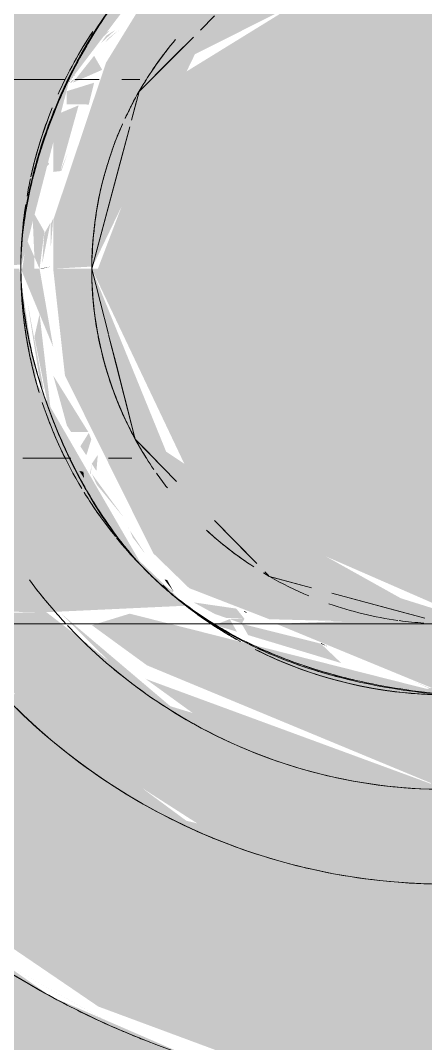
# Model space of a CAD drawing. Header units: millimetres. Extents: x 91786 to 132940, y -1987 to 10096.
# Drawn here: x 128280.89 to 128289.46, y 583.63 to 605.24 of the extents above; entities that cross this region are included whole.
import ezdxf

# ---------------------------------------------------------------- set-up
doc = ezdxf.new("R2010")
doc.units = ezdxf.units.MM
doc.layers.add('0-1', color=7, linetype='Continuous', lineweight=9)
doc.layers.add('P-SANR-FIXT', color=7, linetype='Continuous', lineweight=9)
doc.layers.add('0-2', color=7, linetype='Continuous', lineweight=9, transparency=0.7)

# ---------------------------------------------------------------- blocks, each defined once
blk = doc.blocks.new('Sanitary_Toilet-Accessories_Gessi_Wall-mounted-paper-roll-holder-65449 - Chrome-30913797-Развертка 1_66-4')
at = {"layer": '0-2'}
for points in [[(9619, 577.5), (9626.477, 578.942), (9631.754, 581.797), (9634.518, 584.09), (9636.893, 586.82), (9638.738, 589.787), (9640.112, 593.061), (9640.943, 596.48), (9641.223, 600), (9640.943, 603.52), (9640.108, 606.953), (9639.048, 609.605), (9636.979, 613.062), (9634.91, 615.518), (9631.99, 618.032), (9629.215, 619.737), (9625.138, 621.528), (9619, 622.5), (9611.523, 621.058), (9609.5, 619.801), (9609.607, 614.73), (9612.303, 616.168), (9614.963, 616.944), (9619, 617.5), (9624.524, 616.602), (9627.579, 615.238), (9630.102, 613.528), (9632.823, 610.732), (9633.656, 609.536), (9635.211, 606.593), (9636.226, 602.78), (9636.416, 598.285), (9635.834, 595.486), (9634.88, 592.647), (9632.698, 589.123), (9630.102, 586.472), (9625.697, 583.832), (9623.037, 583.056), (9618.593, 582.556), (9613.476, 583.398), (9610.624, 584.635), (9607.564, 586.775), (9605.114, 589.356), (9603.202, 592.501), (9602.832, 592.579), (9598.07, 592.5), (9598.952, 590.395), (9601.047, 586.902), (9603.09, 584.482), (9605.82, 582.107), (9608.785, 580.263), (9612.862, 578.472), (9614.441, 578.222)], [(9619, 587), (9624.5, 588.34), (9628.526, 591.307), (9631.01, 595.025), (9632, 600), (9630.657, 605.503), (9627.579, 609.602), (9623.761, 612.053), (9618.593, 612.919), (9613.5, 611.66), (9609.5, 608.732), (9609.648, 607.426), (9610.996, 607.483), (9611.853, 608.263), (9614.1, 609.687), (9619, 611), (9625, 609.192), (9626.778, 607.778), (9628.744, 604.975), (9629.625, 602.847), (9630, 600), (9629.588, 597.017), (9627.836, 593.6), (9626.778, 592.222), (9623.975, 590.333), (9618.593, 589.109), (9613, 590.808), (9611.222, 592.222), (9610.531, 592.752), (9608.545, 592.697), (9610.307, 590.474), (9614.266, 587.942), (9618.593, 587.081)], [(9619, 591.019), (9625.035, 593.777), (9626.142, 595.547), (9627.315, 599.026), (9627.067, 602.254), (9625.332, 605.849), (9624.122, 606.863), (9618.653, 608.855), (9616.055, 607.462), (9620.941, 607.244), (9623.488, 605.922), (9625.137, 604.287), (9625.661, 603.135), (9626.462, 599.852), (9625.104, 595.652), (9624, 594.464), (9621.795, 593.109), (9620.764, 592.731), (9617.475, 592.583), (9615.399, 592.5), (9618.989, 591.024)], [(9621.15, 600), (9626.481, 600.047), (9624.118, 605.122), (9621.744, 606.364), (9618.87, 607.24), (9618.104, 606.998), (9613.131, 603.937), (9611.63, 600), (9621.057, 600)], [(9611.594, 604.76), (9611.892, 605.042), (9611.7, 604.924)], [(9611.008, 603.927), (9611.222, 604.187), (9611.014, 603.937)], [(9611.053, 603.927), (9611.222, 604.102), (9611.059, 603.937)], [(9610.4, 602.01), (9610.599, 602.214), (9610.478, 602.403)], [(9610.396, 600), (9610.499, 600.785), (9610.244, 601.229), (9610.287, 600.249), (9610.381, 600.035)], [(9610.452, 600.107), (9610.628, 600.975), (9610.496, 600.743)], [(9610.685, 598.346), (9610.396, 600), (9610, 600), (9610.661, 598.404)], [(9610.444, 600), (9610.64, 600.047), (9610.396, 600)], [(9610.487, 597.438), (9610.135, 599.321), (9610.415, 597.55)], [(9610.685, 596.556), (9610.396, 599.043), (9610.287, 598.559), (9610.667, 596.645)], [(9611.43, 596.548), (9610.685, 597.746), (9610.974, 596.689), (9611.064, 596.55)], [(9611.39, 596.071), (9611.491, 596.399), (9611.437, 596.531), (9611.259, 596.25), (9611.376, 596.071)], [(9611.339, 595.577), (9611.323, 595.71), (9611.238, 595.728)], [(9613.168, 593.162), (9613.007, 593.333), (9613.013, 593.3)], [(9613.234, 593.177), (9613.094, 593.427), (9613.04, 593.433)], [(9614.731, 592.606), (9614.557, 592.821), (9613.656, 592.952), (9614.1, 592.709), (9614.346, 592.623)], [(9614.573, 592.332), (9614.419, 592.598), (9614.1, 592.475)], [(9614.675, 592.508), (9614.731, 592.606), (9614.419, 592.598)], [(9614.798, 592.721), (9614.738, 592.765), (9614.715, 592.756)], [(9616.483, 592.023), (9616.346, 592.099), (9616.346, 592.08)]]:
    blk.add_hatch(color=256, dxfattribs=at).paths.add_polyline_path(points)
h = blk.add_hatch(color=256, dxfattribs=at)
h.paths.add_polyline_path([(9619, 582.5), (9619, 587), (9613.5, 588.34), (9609.474, 591.307), (9608.295, 592.847), (9605.035, 592.708), (9603.387, 592.5), (9606.917, 587.626), (9611.639, 584.415), (9614.266, 583.442), (9618.593, 582.581)])
h.paths.add_polyline_path([(9609.5, 608.732), (9610.307, 609.526), (9614.1, 612.025), (9619, 613.199), (9619, 617.5), (9612.238, 615.873), (9609.5, 614.253), (9609.5, 608.855)])
h = blk.add_hatch(color=256, dxfattribs=at)
h.paths.add_polyline_path([(9619, 589), (9626.248, 592.222), (9628.046, 594.417), (9628.995, 596.25), (9629.597, 598.497), (9629.588, 601.538), (9628.526, 604.492), (9625.696, 608.226), (9619, 611), (9611.738, 607.764), (9611.475, 607.416), (9614.578, 607.659), (9619.482, 608.855), (9624.597, 607.048), (9625.941, 605.5), (9627.579, 602.655), (9627.844, 601.229), (9628, 599.999), (9627.111, 596.25), (9624.789, 593.109), (9623.422, 592.341), (9618.593, 591.123), (9612.304, 592.714), (9611.504, 592.469), (9612.669, 591.622), (9618.593, 589.169)])
h.paths.add_polyline_path([(9625.811, 594.723), (9626.155, 595.547), (9626.15, 595.547)])
h = blk.add_hatch(color=256, dxfattribs=at)
h.paths.add_polyline_path([(9619, 589), (9624.834, 590.808), (9625.331, 591.622), (9620.9, 589.787)])
h.paths.add_polyline_path([(9619, 589), (9612.636, 591.338), (9614.025, 590.333), (9618.593, 589.109)])
h.paths.add_polyline_path([(9627.528, 593.502), (9628.667, 595.025), (9628.349, 594.904), (9627.53, 593.505)])
h.paths.add_polyline_path([(9629.625, 598.601), (9630, 600), (9629.625, 600.312), (9629.625, 600)])
h.paths.add_polyline_path([(9628.977, 603.817), (9628.192, 605.834), (9627.315, 606.305), (9628.526, 604.492)])
h.paths.add_polyline_path([(9619, 611), (9613.166, 609.192), (9612.636, 608.364), (9618.593, 610.831)])
h.paths.add_polyline_path([(9625.873, 608.153), (9623.975, 609.667), (9619, 611), (9625.696, 608.226)])
h = blk.add_hatch(color=256, dxfattribs=at)
h.paths.add_polyline_path([(9613.5, 590.474), (9610.825, 592.739), (9612.304, 591.273), (9613, 590.808)])
h.paths.add_polyline_path([(9611.391, 607.417), (9611.853, 608.263), (9611.222, 607.418)])
h = blk.add_hatch(color=256, dxfattribs=at)
h.paths.add_polyline_path([(9616.779, 591.669), (9616.346, 592.08), (9614.67, 592.5), (9614.809, 592.261), (9616.346, 591.799)])
h.paths.add_polyline_path([(9614.702, 607.445), (9615.379, 607.5), (9616.346, 608.195), (9614.701, 607.447)])
h = blk.add_hatch(color=256, dxfattribs=at)
h.paths.add_polyline_path([(9604.722, 600), (9610.016, 600.084), (9611.014, 603.937), (9613.316, 606.97), (9613.5, 607.41), (9609.5, 607.084), (9609.22, 603.591), (9608.75, 602.499), (9607.61, 601.229), (9605.746, 600.248), (9604.621, 600)])
h.paths.add_polyline_path([(9610.685, 600), (9611.519, 600.047), (9613.682, 604.531), (9619.093, 607.245), (9620.126, 607.035), (9623.322, 605.922), (9622.74, 606.499), (9619.362, 607.403), (9614.762, 607.244), (9612.922, 606.169), (9611.804, 604.355), (9610.685, 601.026), (9610.685, 600.025)])
h.paths.add_polyline_path([(9626.5, 600), (9625.09, 604.154), (9624.794, 604.119), (9626.481, 600.047)])
h.paths.add_polyline_path([(9607.908, 601.524), (9608.325, 601.926), (9608, 601.593)])
h = blk.add_hatch(color=256, dxfattribs=at)
h.paths.add_polyline_path([(9610.835, 602.063), (9610.856, 602.066), (9610.991, 602.44)])
h.paths.add_polyline_path([(9611.609, 603.931), (9611.737, 604.193), (9611.611, 603.937)])
h.paths.add_polyline_path([(9611.774, 604.772), (9612.069, 605.042), (9611.853, 604.868)])
h.paths.add_polyline_path([(9612.636, 606.364), (9613.324, 606.66), (9612.959, 606.66), (9612.779, 606.495)])
h = blk.add_hatch(color=256, dxfattribs=at)
h.paths.add_polyline_path([(9611.437, 603.469), (9611.55, 603.93), (9610.971, 603.75), (9610.971, 603.475), (9611.418, 603.469)])
h.paths.add_polyline_path([(9611.962, 604.784), (9612.088, 605.042), (9611.97, 604.802)])
h.paths.add_polyline_path([(9612.581, 605.754), (9612.832, 606.374), (9612.601, 606.28), (9612.587, 605.901)])
h = blk.add_hatch(color=256, dxfattribs=at)
h.paths.add_polyline_path([(9610.685, 602.045), (9610.835, 602.063), (9611.222, 603.451), (9610.685, 603.229), (9610.685, 602.235)])
h.paths.add_polyline_path([(9611.097, 603.928), (9611.721, 604.202), (9611.55, 604.498), (9611.104, 603.937)])
h.paths.add_polyline_path([(9611.563, 604.758), (9611.777, 605.042), (9611.674, 604.924)])
h.paths.add_polyline_path([(9611.696, 604.766), (9611.996, 605.042), (9611.808, 604.924)])
h = blk.add_hatch(color=256, dxfattribs=at)
h.paths.add_polyline_path([(9618.904, 591.034), (9618.341, 591.273), (9618.706, 591.103)])
h.paths.add_polyline_path([(9627.315, 601.654), (9627.086, 602.254), (9627.067, 602.254)])
h = blk.add_hatch(color=256, dxfattribs=at)
h.paths.add_polyline_path([(9610.287, 600), (9610.287, 600.249), (9610.123, 600.621), (9610.031, 600)])
h.paths.add_polyline_path([(9610.635, 600.458), (9610.685, 601.059), (9610.629, 600.941)])
h = blk.add_hatch(color=256, dxfattribs=at)
h.paths.add_polyline_path([(9619, 592.5), (9619.288, 592.577), (9623.086, 593.851), (9622.979, 594.148), (9618.946, 592.755), (9618.038, 593.039), (9616.449, 593.925), (9616.18, 594.075), (9613.074, 596.136), (9611.5, 600), (9610.685, 600), (9610.933, 597.746), (9612.801, 593.989), (9613.561, 593.253), (9615.257, 592.596), (9618.953, 592.501)])
h.paths.add_polyline_path([(9597.796, 592.5), (9606.229, 592.778), (9610.622, 592.748), (9613.5, 592.882), (9612.505, 593.832), (9610.351, 597.555), (9610.168, 598.678), (9609.968, 600), (9597, 600), (9597.227, 594.606), (9597.796, 592.501)])
h.paths.add_polyline_path([(9624.59, 595.388), (9625.674, 596.771), (9626.432, 599.837), (9624.655, 595.547)])
h.paths.add_polyline_path([(9612.451, 596.457), (9612.344, 596.85), (9612.45, 596.46)])
h = blk.add_hatch(color=256, dxfattribs=at)
h.paths.add_polyline_path([(9597, 592.5), (9597.742, 592.651), (9597, 594), (9597, 592.501)])
h.paths.add_polyline_path([(9619.626, 592.758), (9624, 594.842), (9624.655, 595.547), (9626.5, 600), (9611.5, 600), (9613.636, 595.506), (9615.126, 594.663), (9616.318, 593.998), (9616.449, 593.925), (9619.047, 592.792), (9619.582, 592.758)])
h = blk.add_hatch(color=256, dxfattribs=at)
h.paths.add_polyline_path([(9613.206, 593.17), (9613.234, 593.177), (9613.007, 593.333)])
h.paths.add_polyline_path([(9611.599, 595.727), (9611.628, 596.069), (9611.5, 595.88)])
h = blk.add_hatch(color=256, dxfattribs=at)
h.paths.add_polyline_path([(9612.618, 594.002), (9612.309, 594.467), (9612.368, 594.324), (9612.605, 594.01)])
h.paths.add_polyline_path([(9611.48, 595.658), (9611.5, 595.88), (9611.467, 595.681)])
h = blk.add_hatch(color=256, dxfattribs=at)
h.paths.add_polyline_path([(9612.296, 594.463), (9612.208, 594.708), (9612.286, 594.488)])
h.paths.add_polyline_path([(9612.176, 594.748), (9611.5, 595.67), (9611.605, 595.44), (9612.024, 594.932)])
h.paths.add_polyline_path([(9611.398, 595.611), (9611.394, 595.696), (9611.323, 595.71)])
h = blk.add_hatch(color=256, dxfattribs=at)
h.paths.add_polyline_path([(9610.82, 592.746), (9610.505, 592.772), (9610.611, 592.758)])
h.paths.add_polyline_path([(9597, 594.139), (9597.296, 594.318), (9597, 594.318), (9597, 594.152)])
h = blk.add_hatch(color=256, dxfattribs=at)
h.paths.add_polyline_path([(9612.303, 583.832), (9609.13, 585.621), (9612.047, 583.974)])
h.paths.add_polyline_path([(9606.626, 587.626), (9603.685, 591.719), (9605.336, 589.088), (9606.471, 587.79)])
at = {"layer": '0-1'}
for p, q in [((9612.977, 604.221), (9613.44, 604.684)), ((9612.845, 604.089), (9612.977, 604.221)), ((9610.938, 604), (9609.607, 604)), ((9611.638, 604), (9611.141, 604)), ((9612.514, 604), (9612.133, 604)), ((9612.339, 603.135), (9612.448, 603.54)), ((9612.094, 602.219), (9612.303, 603)), ((9611.5, 600), (9612.094, 602.219)), ((9611.853, 598.619), (9611.5, 600)), ((9612.014, 597.991), (9611.857, 598.606)), ((9612.384, 596.544), (9612.014, 597.991)), ((9612.421, 596.399), (9612.405, 596.46)), ((9612.883, 595.927), (9612.573, 596.244)), ((9610.043, 596), (9611.056, 596)), ((9614.838, 593.929), (9614.1, 594.683)), ((9615.223, 593.535), (9615.159, 593.6)), ((9615.256, 593.502), (9615.223, 593.535)), ((9616.146, 593.263), (9615.257, 593.501)), ((9618.019, 592.763), (9616.581, 593.147)), ((9618.548, 592.621), (9618.046, 592.755)), ((9611.008, 592.5), (9609.9, 592.5)), ((9611.853, 592.5), (9611.484, 592.5)), ((9614.033, 592.5), (9613.445, 592.5)), ((9614.462, 592.5), (9614.1, 592.5)), ((9615.223, 592.5), (9614.699, 592.5)), ((9615.386, 592.5), (9615.223, 592.5)), ((9616.086, 592.5), (9615.399, 592.5)), ((9616.736, 592.5), (9616.214, 592.5)), ((9618.593, 592.5), (9618.477, 592.5))]:
    blk.add_line(p, q, dxfattribs=at)
at = {"layer": '0-1', "flags": 128}
for points in [[(9613.445, 592.5), (9612.342, 592.5), (9612.033, 592.5)], [(9618.075, 592.5), (9617.562, 592.5), (9616.94, 592.5)]]:
    blk.add_lwpolyline(points, dxfattribs=at)
at = {"layer": 'P-SANR-FIXT'}
for radius, start, end in [(9, 146.164, 148.3625), (9, 146.164, 148.3625), (7.5, 139.7676, 144.8448), (7.5, 139.7676, 144.8448), (7.5, 139.7676, 144.8448), (7.5, 144.8448, 146.2939), (7.5, 144.8448, 146.2939), (7.5, 144.8448, 146.2939), (9, 152.326, 155.4711), (9, 152.326, 155.4711), (7.5, 151.6735, 154.9179), (7.5, 151.6735, 154.9179), (7.5, 151.6735, 154.9179), (9, 159.2098, 161.451), (9, 159.2098, 161.451), (7.5, 155.9984, 180), (7.5, 155.9984, 180), (7.5, 155.9984, 180), (9, 162.3088, 167.5378), (9, 162.3088, 165.3916), (9, 165.3916, 167.5378), (9, 171.312, 179.6693), (9, 171.312, 179.6693), (9, 180, 184.8016), (9, 180, 184.8016), (7.5, 180, 190.5477), (7.5, 180, 190.5477), (7.5, 180, 190.5477), (9, 187.3995, 189.4681), (9, 187.3995, 189.4681), (7.5, 191.0349, 208.3161), (7.5, 191.0349, 208.3161), (7.5, 191.0349, 208.3161), (9, 193.5525, 196.8828), (9, 193.5525, 196.8828), (9, 200.1114, 204.4068), (9, 200.1114, 204.4068), (9, 204.529, 206.6032), (9, 204.529, 206.6032), (7.5, 208.3161, 210), (7.5, 208.3161, 210), (7.5, 208.3161, 210), (7.5, 215.1552, 218.1113), (7.5, 215.1552, 218.1113), (7.5, 215.1552, 218.1113), (9, 211.6375, 211.7649), (9, 211.6375, 211.7649), (9, 211.7649, 215.3302), (9, 211.7649, 215.3302), (7.5, 227.4305, 235.4092), (7.5, 227.4305, 235.4092), (7.5, 227.4305, 235.4092), (9, 221.6432, 223.8625), (9, 221.6432, 223.8625), (9, 225, 225.6146), (9, 225, 225.6146), (7.5, 238.9594, 239.7057), (7.5, 238.9594, 239.7057), (7.5, 238.9594, 239.7057), (7.5, 239.7057, 240), (7.5, 239.7057, 240), (7.5, 239.7057, 240), (7.5, 240.0593, 247.1787), (7.5, 240.0593, 247.1787), (7.5, 240.0593, 247.1787), (11, 217.63, 220.6901), (11, 217.63, 220.6901), (11, 220.6901, 222.9473), (11, 220.6901, 222.9473), (9, 231.5391, 240.3487), (9, 231.5391, 237.8846), (7.5, 250.6612, 262.1625), (7.5, 250.6612, 262.1625), (7.5, 250.6612, 262.1625), (9, 237.8846, 240.3487), (7.5, 262.3813, 266.3832), (7.5, 262.3813, 266.3832), (7.5, 262.3813, 266.3832), (9, 243.2931, 251.2358), (9, 243.2931, 251.2358), (11, 229.7676, 240), (11, 229.7676, 240), (9, 252.0319, 269.6693), (9, 252.0319, 269.6693), (13, 225, 247.5), (11, 240, 270), (11, 240, 270), (13, 247.5, 247.8378), (13, 247.8378, 270), (17.5, 236.8144, 241.9231), (17.5, 236.8144, 241.9231), (17.5, 241.9231, 246.1956), (17.5, 241.9231, 246.1956), (17.5, 246.1956, 247.5), (17.5, 246.1956, 248.6238), (17.5, 247.5, 248.6238)]:
    blk.add_arc((9619, 600), radius, start, end, dxfattribs=at)
for points, knots in [([(9612.669, 593.603), (9612.294, 593.983), (9611.591, 594.885), (9610.73, 596.548), (9610.247, 598.027), (9610.038, 599.185), (9609.982, 600), (9610.034, 600.814), (9610.234, 601.967), (9610.706, 603.436), (9611.557, 605.087), (9612.347, 606.097), (9612.922, 606.64), (9613.326, 606.987), (9614.084, 607.54), (9615.313, 608.187), (9617.021, 608.729), (9618.314, 608.936), (9619, 609)], [0.25, 0.25, 0.25, 0.25, 0.3125, 0.375, 0.4375, 0.46875, 0.5, 0.53125, 0.5625, 0.625, 0.6875, 0.75, 0.765625, 0.78125, 0.8125, 0.875, 0.9375, 1, 1, 1, 1]), ([(9611.444, 595.23), (9611.196, 595.652), (9610.693, 596.661), (9610.247, 598.027), (9610.038, 599.185), (9609.982, 600), (9610.034, 600.814), (9610.234, 601.967), (9610.706, 603.436), (9611.557, 605.087), (9612.347, 606.097), (9612.922, 606.64), (9613.326, 606.987), (9614.084, 607.54), (9615.313, 608.187), (9617.021, 608.729), (9618.314, 608.936), (9619, 609)], [0.3244382, 0.3244382, 0.3244382, 0.3244382, 0.375, 0.4375, 0.46875, 0.5, 0.53125, 0.5625, 0.625, 0.6875, 0.75, 0.765625, 0.78125, 0.8125, 0.875, 0.9375, 1, 1, 1, 1]), ([(9613.847, 607.337), (9613.62, 607.188), (9613.294, 606.951), (9612.889, 606.605), (9612.314, 606.065), (9611.528, 605.066), (9610.69, 603.441), (9610.228, 601.995), (9610.033, 600.855), (9609.983, 600.048), (9610.037, 599.235), (9610.238, 598.078), (9610.708, 596.595), (9611.412, 595.205), (9612.083, 594.241), (9612.538, 593.723), (9612.924, 593.359), (9613.33, 593.011), (9614.093, 592.455), (9615.33, 591.807), (9617.051, 591.266), (9618.355, 591.062), (9619.047, 591)], [0.1875, 0.1875, 0.1875, 0.1875, 0.21875, 0.234375, 0.25, 0.3125, 0.375, 0.4375, 0.46875, 0.5, 0.53125, 0.5625, 0.625, 0.6875, 0.71875, 0.75, 0.765625, 0.78125, 0.8125, 0.875, 0.9375, 1, 1, 1, 1]), ([(9612.208, 603.177), (9612.224, 603.209), (9612.256, 603.274), (9612.302, 603.368), (9612.33, 603.428), (9612.344, 603.457)], [0.29259373, 0.29259373, 0.29259373, 0.29259373, 0.30555556, 0.31944444, 0.33333333, 0.33333333, 0.33333333, 0.33333333]), ([(9612.344, 603.456), (9612.33, 603.427), (9612.301, 603.367), (9612.255, 603.274), (9612.224, 603.209), (9612.208, 603.177)], [0.66666667, 0.66666667, 0.66666667, 0.66666667, 0.68055556, 0.69444444, 0.70732231, 0.70732231, 0.70732231, 0.70732231]), ([(9612.154, 603.062), (9612.12, 602.989), (9612.069, 602.873), (9612.003, 602.709), (9611.972, 602.622), (9611.957, 602.579)], [0.72222222, 0.72222222, 0.72222222, 0.72222222, 0.75, 0.76388889, 0.77777778, 0.77777778, 0.77777778, 0.77777778]), ([(9611.958, 602.58), (9611.973, 602.624), (9612.003, 602.71), (9612.069, 602.874), (9612.12, 602.99), (9612.154, 603.063)], [0.22222222, 0.22222222, 0.22222222, 0.22222222, 0.23611111, 0.25, 0.27777778, 0.27777778, 0.27777778, 0.27777778]), ([(9610.11, 601.288), (9610.086, 601.145), (9610.025, 600.722), (9609.999, 600.317), (9610, 600.047)], [0.45297986, 0.45297986, 0.45297986, 0.45297986, 0.46875, 0.5, 0.5, 0.5, 0.5]), ([(9610, 600), (9609.999, 600.272), (9610.026, 600.691), (9610.092, 601.13), (9610.119, 601.286)], [0.5, 0.5, 0.5, 0.5, 0.53125, 0.54826686, 0.54826686, 0.54826686, 0.54826686]), ([(9611.63, 601.388), (9611.61, 601.278), (9611.577, 601.055), (9611.525, 600.595), (9611.505, 600.239), (9611.5, 600)], [0.8888889, 0.8888889, 0.8888889, 0.8888889, 0.9166667, 0.9444444, 1, 1, 1, 1]), ([(9611.5, 600), (9611.505, 600.239), (9611.525, 600.595), (9611.577, 601.055), (9611.61, 601.279), (9611.63, 601.388)], [0, 0, 0, 0, 0.0555556, 0.0833333, 0.1111111, 0.1111111, 0.1111111, 0.1111111]), ([(9611.957, 597.421), (9612.021, 597.246), (9612.155, 596.923), (9612.317, 596.591), (9612.43, 596.382), (9612.534, 596.198), (9612.616, 596.064), (9612.652, 596.005), (9612.655, 596), (9612.63, 596.041), (9612.575, 596.131), (9612.49, 596.274), (9612.389, 596.457), (9612.278, 596.67), (9612.031, 597.191), (9611.65, 598.237), (9611.5, 599.385), (9611.5, 600)], [0.2222222, 0.2222222, 0.2222222, 0.2222222, 0.2777778, 0.3333333, 0.3611111, 0.3888889, 0.4444444, 0.4791667, 0.5138889, 0.5486111, 0.5833333, 0.6180556, 0.6527778, 0.6875, 0.7222222, 0.8611111, 1, 1, 1, 1]), ([(9611.959, 597.417), (9611.862, 597.683), (9611.62, 598.464), (9611.5, 599.385), (9611.5, 600)], [0.7770502, 0.7770502, 0.7770502, 0.7770502, 0.8611111, 1, 1, 1, 1]), ([(9612.344, 596.544), (9612.322, 596.586), (9612.262, 596.705), (9612.131, 596.981), (9612.023, 597.244), (9611.959, 597.417)], [0.6666948, 0.6666948, 0.6666948, 0.6666948, 0.6875, 0.7222222, 0.7770502, 0.7770502, 0.7770502, 0.7770502]), ([(9610.619, 596.962), (9610.662, 596.845), (9610.749, 596.623), (9610.842, 596.404), (9610.888, 596.3)], [0.61244312, 0.61244312, 0.61244312, 0.61244312, 0.625, 0.63643006, 0.63643006, 0.63643006, 0.63643006]), ([(9610.895, 596.296), (9610.854, 596.385), (9610.759, 596.604), (9610.671, 596.826), (9610.622, 596.956)], [0.36510338, 0.36510338, 0.36510338, 0.36510338, 0.375, 0.38908495, 0.38908495, 0.38908495, 0.38908495]), ([(9612.616, 596.063), (9612.632, 596.038), (9612.648, 596.012), (9612.653, 596.005), (9612.653, 596.005)], [0.44444444, 0.44444444, 0.44444444, 0.44444444, 0.47916667, 0.50005163, 0.50005163, 0.50005163, 0.50005163]), ([(9612.653, 596.005), (9612.653, 596.005), (9612.65, 596.009), (9612.638, 596.027), (9612.625, 596.049)], [0.50005163, 0.50005163, 0.50005163, 0.50005163, 0.51388889, 0.54861111, 0.54861111, 0.54861111, 0.54861111]), ([(9611.414, 595.267), (9611.471, 595.168), (9611.578, 594.99), (9611.69, 594.818), (9611.742, 594.74)], [0.67576049, 0.67576049, 0.67576049, 0.67576049, 0.6875, 0.69734955, 0.69734955, 0.69734955, 0.69734955]), ([(9611.757, 594.732), (9611.712, 594.799), (9611.605, 594.962), (9611.503, 595.13), (9611.444, 595.23)], [0.30390167, 0.30390167, 0.30390167, 0.30390167, 0.3125, 0.32443817, 0.32443817, 0.32443817, 0.32443817]), ([(9612.636, 593.636), (9612.731, 593.541), (9612.924, 593.359), (9613.33, 593.011), (9614.093, 592.455), (9615.33, 591.807), (9617.051, 591.266), (9618.355, 591.062), (9619.047, 591)], [0.75, 0.75, 0.75, 0.75, 0.765625, 0.78125, 0.8125, 0.875, 0.9375, 1, 1, 1, 1]), ([(9613.231, 593.1), (9613.439, 592.931), (9613.812, 592.659), (9614.214, 592.416), (9614.387, 592.319)], [0.78125, 0.78125, 0.78125, 0.78125, 0.8125, 0.83476836, 0.83476836, 0.83476836, 0.83476836]), ([(9614.177, 592.422), (9614.084, 592.479), (9613.764, 592.681), (9613.462, 592.902), (9613.257, 593.07)], [0.17489621, 0.17489621, 0.17489621, 0.17489621, 0.1875, 0.21875, 0.21875, 0.21875, 0.21875]), ([(9614.769, 592.118), (9614.963, 592.022), (9615.327, 591.857), (9615.71, 591.712), (9615.886, 591.65)], [0.85088683, 0.85088683, 0.85088683, 0.85088683, 0.875, 0.89469086, 0.89469086, 0.89469086, 0.89469086]), ([(9615.908, 591.619), (9615.72, 591.684), (9615.337, 591.83), (9614.973, 591.995), (9614.787, 592.088)], [0.10371107, 0.10371107, 0.10371107, 0.10371107, 0.125, 0.14839824, 0.14839824, 0.14839824, 0.14839824]), ([(9615.989, 591.615), (9616.341, 591.496), (9617.296, 591.228), (9618.355, 591.062), (9619.047, 591)], [0.8985079, 0.8985079, 0.8985079, 0.8985079, 0.9375, 1, 1, 1, 1]), ([(9618.953, 591), (9618.279, 591.059), (9617.278, 591.214), (9616.37, 591.466), (9616.052, 591.571)], [0, 0, 0, 0, 0.0625, 0.09825874, 0.09825874, 0.09825874, 0.09825874])]:
    blk.add_open_spline(points, degree=3, knots=knots, dxfattribs=at)
for points in [[(9611.415, 604.749), (9611.473, 604.846), (9611.531, 604.942), (9611.591, 605.036)], [(9611.422, 604.789), (9611.36, 604.686), (9611.3, 604.581), (9611.242, 604.475)], [(9611.087, 604.183), (9611.01, 604.031), (9610.936, 603.877), (9610.866, 603.721)], [(9610.886, 603.723), (9610.956, 603.88), (9611.031, 604.035), (9611.108, 604.187)], [(9612.65, 604), (9612.65, 604), (9612.644, 603.989), (9612.628, 603.958), (9612.616, 603.937)], [(9612.616, 603.937), (9612.628, 603.958), (9612.645, 603.989), (9612.65, 604), (9612.65, 604)], [(9610.622, 603.134), (9610.582, 603.027), (9610.543, 602.92), (9610.506, 602.813)], [(9610.523, 602.812), (9610.563, 602.927), (9610.605, 603.042), (9610.649, 603.156)], [(9610.46, 602.678), (9610.408, 602.519), (9610.359, 602.359), (9610.315, 602.2)], [(9610.33, 602.202), (9610.375, 602.361), (9610.424, 602.521), (9610.477, 602.679)], [(9611.867, 602.307), (9611.882, 602.354), (9611.913, 602.447), (9611.943, 602.536), (9611.958, 602.58)], [(9611.957, 602.579), (9611.942, 602.535), (9611.912, 602.445), (9611.882, 602.353), (9611.867, 602.306)], [(9611.63, 601.388), (9611.649, 601.498), (9611.694, 601.712), (9611.776, 602.02), (9611.837, 602.213), (9611.867, 602.307)], [(9611.867, 602.306), (9611.836, 602.212), (9611.776, 602.018), (9611.693, 601.712), (9611.649, 601.497), (9611.63, 601.388)], [(9610.243, 601.868), (9610.27, 601.979), (9610.299, 602.09), (9610.33, 602.202)], [(9610, 600.047), (9610.001, 599.777), (9610.019, 599.506), (9610.053, 599.226)], [(9610.055, 599.176), (9610.02, 599.457), (9610.001, 599.728), (9610, 600)], [(9611.63, 598.61), (9611.548, 599.043), (9611.5, 599.508), (9611.5, 600)], [(9611.5, 600), (9611.5, 599.508), (9611.547, 599.046), (9611.63, 598.612)], [(9610.09, 598.962), (9610.108, 598.843), (9610.129, 598.722), (9610.153, 598.6)], [(9610.149, 598.598), (9610.128, 598.707), (9610.108, 598.815), (9610.091, 598.923)], [(9611.674, 598.393), (9611.72, 598.185), (9611.774, 597.985), (9611.832, 597.795)], [(9611.831, 597.799), (9611.782, 597.956), (9611.737, 598.121), (9611.697, 598.292)], [(9610.293, 597.988), (9610.34, 597.813), (9610.391, 597.638), (9610.446, 597.463)], [(9610.447, 597.455), (9610.392, 597.628), (9610.34, 597.801), (9610.294, 597.974)], [(9611.956, 597.425), (9611.916, 597.537), (9611.876, 597.654), (9611.838, 597.775)], [(9611.839, 597.771), (9611.877, 597.649), (9611.917, 597.533), (9611.957, 597.421)], [(9611.957, 597.421), (9612.021, 597.246), (9612.155, 596.923), (9612.285, 596.657), (9612.344, 596.544)], [(9612.344, 596.544), (9612.374, 596.487), (9612.402, 596.434), (9612.429, 596.385)], [(9612.387, 596.462), (9612.373, 596.488), (9612.359, 596.515), (9612.344, 596.543)], [(9612.308, 593.991), (9612.379, 593.909), (9612.45, 593.83), (9612.523, 593.753)], [(9612.956, 593.329), (9612.858, 593.418), (9612.763, 593.508), (9612.669, 593.603)]]:
    blk.add_open_spline(points, degree=3, dxfattribs=at)
blk = doc.blocks.new('Sanitary_Toilet-Accessories_Gessi_Wall-mounted-paper-roll-holder-65449 - Chrome-V72-Развертка 1_66-4')
at = {"layer": '0-1'}
for p, q in [((9612.977, 604.221), (9613.44, 604.684)), ((9612.845, 604.089), (9612.977, 604.221)), ((9610.938, 604), (9609.607, 604)), ((9611.638, 604), (9611.141, 604)), ((9612.514, 604), (9612.133, 604)), ((9612.339, 603.135), (9612.448, 603.54)), ((9612.094, 602.219), (9612.303, 603)), ((9611.5, 600), (9612.094, 602.219)), ((9611.853, 598.619), (9611.5, 600)), ((9612.014, 597.991), (9611.857, 598.606)), ((9612.384, 596.544), (9612.014, 597.991)), ((9612.421, 596.399), (9612.405, 596.46)), ((9612.883, 595.927), (9612.573, 596.244)), ((9610.043, 596), (9611.056, 596)), ((9614.838, 593.929), (9614.1, 594.683)), ((9615.223, 593.535), (9615.159, 593.6)), ((9615.256, 593.502), (9615.223, 593.535)), ((9616.146, 593.263), (9615.257, 593.501)), ((9618.019, 592.763), (9616.581, 593.147)), ((9618.548, 592.621), (9618.046, 592.755)), ((9611.008, 592.5), (9609.9, 592.5)), ((9611.853, 592.5), (9611.484, 592.5)), ((9612.342, 592.5), (9612.033, 592.5)), ((9614.462, 592.5), (9614.1, 592.5)), ((9615.223, 592.5), (9614.699, 592.5)), ((9615.386, 592.5), (9615.223, 592.5)), ((9616.086, 592.5), (9615.399, 592.5)), ((9616.736, 592.5), (9616.214, 592.5)), ((9618.593, 592.5), (9618.477, 592.5))]:
    blk.add_line(p, q, dxfattribs=at)
at = {"layer": '0-1', "flags": 128}
for points in [[(9614.033, 592.5), (9613.445, 592.5), (9612.342, 592.5)], [(9618.075, 592.5), (9617.562, 592.5), (9616.94, 592.5)]]:
    blk.add_lwpolyline(points, dxfattribs=at)
at = {"layer": 'P-SANR-FIXT'}
for radius, start, end in [(9, 146.164, 148.3625), (9, 146.164, 148.3625), (7.5, 139.7676, 144.8448), (7.5, 139.7676, 144.8448), (7.5, 139.7676, 144.8448), (7.5, 144.8448, 146.2939), (7.5, 144.8448, 146.2939), (7.5, 144.8448, 146.2939), (9, 152.326, 155.4711), (9, 152.326, 155.4711), (7.5, 151.6735, 154.9179), (7.5, 151.6735, 154.9179), (7.5, 151.6735, 154.9179), (9, 159.2098, 161.451), (9, 159.2098, 161.451), (7.5, 155.9984, 180), (7.5, 155.9984, 180), (7.5, 155.9984, 180), (9, 162.3088, 167.5378), (9, 162.3088, 167.5378), (9, 171.312, 179.6693), (9, 171.312, 179.6693), (9, 180, 184.8016), (9, 180, 184.8016), (7.5, 180, 190.5477), (7.5, 180, 190.5477), (7.5, 180, 190.5477), (9, 187.3995, 189.4681), (9, 187.3995, 189.4681), (7.5, 191.0349, 208.3161), (7.5, 191.0349, 208.3161), (7.5, 191.0349, 208.3161), (9, 193.5525, 196.8828), (9, 193.5525, 196.8828), (9, 200.1114, 204.4068), (9, 200.1114, 204.4068), (9, 204.529, 206.6032), (9, 204.529, 206.6032), (7.5, 208.3161, 210), (7.5, 208.3161, 210), (7.5, 208.3161, 210), (7.5, 215.1552, 218.1113), (7.5, 215.1552, 218.1113), (7.5, 215.1552, 218.1113), (9, 211.6375, 211.7649), (9, 211.6375, 211.7649), (9, 211.7649, 215.3302), (9, 211.7649, 215.3302), (7.5, 227.4305, 235.4092), (7.5, 227.4305, 235.4092), (7.5, 227.4305, 235.4092), (9, 221.6432, 223.8625), (9, 221.6432, 223.8625), (9, 225, 225.6146), (9, 225, 225.6146), (7.5, 238.9594, 239.7057), (7.5, 238.9594, 239.7057), (7.5, 238.9594, 239.7057), (7.5, 239.7057, 240), (7.5, 239.7057, 240), (7.5, 239.7057, 240), (7.5, 240.0593, 247.1787), (7.5, 240.0593, 247.1787), (7.5, 240.0593, 247.1787), (11, 217.63, 220.6901), (11, 217.63, 220.6901), (11, 220.6901, 222.9473), (11, 220.6901, 222.9473), (9, 231.5391, 240.3487), (9, 231.5391, 240.3487), (7.5, 250.6612, 262.1625), (7.5, 250.6612, 262.1625), (7.5, 250.6612, 262.1625), (7.5, 262.3813, 266.3832), (7.5, 262.3813, 266.3832), (7.5, 262.3813, 266.3832), (9, 243.2931, 251.2358), (9, 243.2931, 251.2358), (11, 229.7676, 240), (11, 229.7676, 240), (9, 252.0319, 269.6693), (9, 252.0319, 269.6693), (13, 223.3963, 247.5), (11, 240, 270), (11, 240, 270), (13, 247.5, 247.8378), (13, 247.8378, 270), (17.5, 236.8144, 241.9231), (17.5, 236.8144, 241.9231), (17.5, 241.9231, 246.1956), (17.5, 241.9231, 246.1956), (17.5, 246.1956, 248.6238), (17.5, 246.1956, 248.6238)]:
    blk.add_arc((9619, 600), radius, start, end, dxfattribs=at)
for points, knots in [([(9612.669, 593.603), (9612.294, 593.983), (9611.591, 594.885), (9610.73, 596.548), (9610.247, 598.027), (9610.038, 599.185), (9609.982, 600), (9610.034, 600.814), (9610.234, 601.967), (9610.706, 603.436), (9611.557, 605.087), (9612.347, 606.097), (9612.922, 606.64), (9613.326, 606.987), (9614.084, 607.54), (9615.313, 608.187), (9617.021, 608.729), (9618.314, 608.936), (9619, 609)], [0.25, 0.25, 0.25, 0.25, 0.3125, 0.375, 0.4375, 0.46875, 0.5, 0.53125, 0.5625, 0.625, 0.6875, 0.75, 0.765625, 0.78125, 0.8125, 0.875, 0.9375, 1, 1, 1, 1]), ([(9611.444, 595.23), (9611.196, 595.652), (9610.693, 596.661), (9610.247, 598.027), (9610.038, 599.185), (9609.982, 600), (9610.034, 600.814), (9610.234, 601.967), (9610.706, 603.436), (9611.557, 605.087), (9612.347, 606.097), (9612.922, 606.64), (9613.326, 606.987), (9614.084, 607.54), (9615.313, 608.187), (9617.021, 608.729), (9618.314, 608.936), (9619, 609)], [0.3244382, 0.3244382, 0.3244382, 0.3244382, 0.375, 0.4375, 0.46875, 0.5, 0.53125, 0.5625, 0.625, 0.6875, 0.75, 0.765625, 0.78125, 0.8125, 0.875, 0.9375, 1, 1, 1, 1]), ([(9613.847, 607.337), (9613.62, 607.188), (9613.294, 606.951), (9612.889, 606.605), (9612.314, 606.065), (9611.528, 605.066), (9610.69, 603.441), (9610.228, 601.995), (9610.033, 600.855), (9609.983, 600.048), (9610.037, 599.235), (9610.238, 598.078), (9610.708, 596.595), (9611.412, 595.205), (9612.083, 594.241), (9612.538, 593.723), (9612.924, 593.359), (9613.33, 593.011), (9614.093, 592.455), (9615.33, 591.807), (9617.051, 591.266), (9618.355, 591.062), (9619.047, 591)], [0.1875, 0.1875, 0.1875, 0.1875, 0.21875, 0.234375, 0.25, 0.3125, 0.375, 0.4375, 0.46875, 0.5, 0.53125, 0.5625, 0.625, 0.6875, 0.71875, 0.75, 0.765625, 0.78125, 0.8125, 0.875, 0.9375, 1, 1, 1, 1]), ([(9612.208, 603.177), (9612.224, 603.209), (9612.256, 603.274), (9612.302, 603.368), (9612.33, 603.428), (9612.344, 603.457)], [0.29259373, 0.29259373, 0.29259373, 0.29259373, 0.30555556, 0.31944444, 0.33333333, 0.33333333, 0.33333333, 0.33333333]), ([(9612.344, 603.456), (9612.33, 603.427), (9612.301, 603.367), (9612.255, 603.274), (9612.224, 603.209), (9612.208, 603.177)], [0.66666667, 0.66666667, 0.66666667, 0.66666667, 0.68055556, 0.69444444, 0.70732231, 0.70732231, 0.70732231, 0.70732231]), ([(9612.154, 603.062), (9612.12, 602.989), (9612.069, 602.873), (9612.003, 602.709), (9611.972, 602.622), (9611.957, 602.579)], [0.72222222, 0.72222222, 0.72222222, 0.72222222, 0.75, 0.76388889, 0.77777778, 0.77777778, 0.77777778, 0.77777778]), ([(9611.958, 602.58), (9611.973, 602.624), (9612.003, 602.71), (9612.069, 602.874), (9612.12, 602.99), (9612.154, 603.063)], [0.22222222, 0.22222222, 0.22222222, 0.22222222, 0.23611111, 0.25, 0.27777778, 0.27777778, 0.27777778, 0.27777778]), ([(9610.11, 601.288), (9610.086, 601.145), (9610.025, 600.722), (9609.999, 600.317), (9610, 600.047)], [0.45297986, 0.45297986, 0.45297986, 0.45297986, 0.46875, 0.5, 0.5, 0.5, 0.5]), ([(9610, 600), (9609.999, 600.272), (9610.026, 600.691), (9610.092, 601.13), (9610.119, 601.286)], [0.5, 0.5, 0.5, 0.5, 0.53125, 0.54826686, 0.54826686, 0.54826686, 0.54826686]), ([(9611.63, 601.388), (9611.61, 601.278), (9611.577, 601.055), (9611.525, 600.595), (9611.505, 600.239), (9611.5, 600)], [0.8888889, 0.8888889, 0.8888889, 0.8888889, 0.9166667, 0.9444444, 1, 1, 1, 1]), ([(9611.5, 600), (9611.505, 600.239), (9611.525, 600.595), (9611.577, 601.055), (9611.61, 601.279), (9611.63, 601.388)], [0, 0, 0, 0, 0.0555556, 0.0833333, 0.1111111, 0.1111111, 0.1111111, 0.1111111]), ([(9611.959, 597.417), (9611.862, 597.683), (9611.62, 598.464), (9611.5, 599.385), (9611.5, 600)], [0.7770502, 0.7770502, 0.7770502, 0.7770502, 0.8611111, 1, 1, 1, 1]), ([(9611.957, 597.421), (9612.021, 597.246), (9612.155, 596.923), (9612.317, 596.591), (9612.43, 596.382), (9612.534, 596.198), (9612.616, 596.064), (9612.652, 596.005), (9612.655, 596), (9612.63, 596.041), (9612.575, 596.131), (9612.49, 596.274), (9612.389, 596.457), (9612.278, 596.67), (9612.031, 597.191), (9611.65, 598.237), (9611.5, 599.385), (9611.5, 600)], [0.2222222, 0.2222222, 0.2222222, 0.2222222, 0.2777778, 0.3333333, 0.3611111, 0.3888889, 0.4444444, 0.4791667, 0.5138889, 0.5486111, 0.5833333, 0.6180556, 0.6527778, 0.6875, 0.7222222, 0.8611111, 1, 1, 1, 1]), ([(9612.344, 596.544), (9612.322, 596.586), (9612.262, 596.705), (9612.131, 596.981), (9612.023, 597.244), (9611.959, 597.417)], [0.6666948, 0.6666948, 0.6666948, 0.6666948, 0.6875, 0.7222222, 0.7770502, 0.7770502, 0.7770502, 0.7770502]), ([(9610.619, 596.962), (9610.662, 596.845), (9610.749, 596.623), (9610.842, 596.404), (9610.888, 596.3)], [0.61244312, 0.61244312, 0.61244312, 0.61244312, 0.625, 0.63643006, 0.63643006, 0.63643006, 0.63643006]), ([(9610.895, 596.296), (9610.854, 596.385), (9610.759, 596.604), (9610.671, 596.826), (9610.622, 596.956)], [0.36510338, 0.36510338, 0.36510338, 0.36510338, 0.375, 0.38908495, 0.38908495, 0.38908495, 0.38908495]), ([(9611.414, 595.267), (9611.471, 595.168), (9611.578, 594.99), (9611.69, 594.818), (9611.742, 594.74)], [0.67576049, 0.67576049, 0.67576049, 0.67576049, 0.6875, 0.69734955, 0.69734955, 0.69734955, 0.69734955]), ([(9611.757, 594.732), (9611.712, 594.799), (9611.605, 594.962), (9611.503, 595.13), (9611.444, 595.23)], [0.30390167, 0.30390167, 0.30390167, 0.30390167, 0.3125, 0.32443817, 0.32443817, 0.32443817, 0.32443817]), ([(9612.636, 593.636), (9612.731, 593.541), (9612.924, 593.359), (9613.33, 593.011), (9614.093, 592.455), (9615.33, 591.807), (9617.051, 591.266), (9618.355, 591.062), (9619.047, 591)], [0.75, 0.75, 0.75, 0.75, 0.765625, 0.78125, 0.8125, 0.875, 0.9375, 1, 1, 1, 1]), ([(9613.231, 593.1), (9613.439, 592.931), (9613.812, 592.659), (9614.214, 592.416), (9614.387, 592.319)], [0.78125, 0.78125, 0.78125, 0.78125, 0.8125, 0.83476836, 0.83476836, 0.83476836, 0.83476836]), ([(9614.177, 592.422), (9614.084, 592.479), (9613.764, 592.681), (9613.462, 592.902), (9613.257, 593.07)], [0.17489621, 0.17489621, 0.17489621, 0.17489621, 0.1875, 0.21875, 0.21875, 0.21875, 0.21875]), ([(9614.769, 592.118), (9614.963, 592.022), (9615.327, 591.857), (9615.71, 591.712), (9615.886, 591.65)], [0.85088683, 0.85088683, 0.85088683, 0.85088683, 0.875, 0.89469086, 0.89469086, 0.89469086, 0.89469086]), ([(9615.908, 591.619), (9615.72, 591.684), (9615.337, 591.83), (9614.973, 591.995), (9614.787, 592.088)], [0.10371107, 0.10371107, 0.10371107, 0.10371107, 0.125, 0.14839824, 0.14839824, 0.14839824, 0.14839824]), ([(9615.989, 591.615), (9616.341, 591.496), (9617.296, 591.228), (9618.355, 591.062), (9619.047, 591)], [0.8985079, 0.8985079, 0.8985079, 0.8985079, 0.9375, 1, 1, 1, 1]), ([(9618.953, 591), (9618.279, 591.059), (9617.278, 591.214), (9616.37, 591.466), (9616.052, 591.571)], [0, 0, 0, 0, 0.0625, 0.09825874, 0.09825874, 0.09825874, 0.09825874])]:
    blk.add_open_spline(points, degree=3, knots=knots, dxfattribs=at)
for points in [[(9611.415, 604.749), (9611.473, 604.846), (9611.531, 604.942), (9611.591, 605.036)], [(9611.422, 604.789), (9611.36, 604.686), (9611.3, 604.581), (9611.242, 604.475)], [(9611.087, 604.183), (9611.01, 604.031), (9610.936, 603.877), (9610.866, 603.721)], [(9610.886, 603.723), (9610.956, 603.88), (9611.031, 604.035), (9611.108, 604.187)], [(9612.616, 603.937), (9612.628, 603.958), (9612.645, 603.989), (9612.653, 604.005), (9612.644, 603.989), (9612.628, 603.958), (9612.616, 603.937)], [(9610.622, 603.134), (9610.582, 603.027), (9610.543, 602.92), (9610.506, 602.813)], [(9610.523, 602.812), (9610.563, 602.927), (9610.605, 603.042), (9610.649, 603.156)], [(9610.243, 601.868), (9610.309, 602.139), (9610.387, 602.41), (9610.477, 602.679)], [(9610.46, 602.678), (9610.408, 602.519), (9610.359, 602.359), (9610.315, 602.2)], [(9611.867, 602.307), (9611.882, 602.354), (9611.913, 602.447), (9611.943, 602.536), (9611.958, 602.58)], [(9611.957, 602.579), (9611.942, 602.535), (9611.912, 602.445), (9611.882, 602.353), (9611.867, 602.306)], [(9611.63, 601.388), (9611.649, 601.498), (9611.694, 601.712), (9611.776, 602.02), (9611.837, 602.213), (9611.867, 602.307)], [(9611.867, 602.306), (9611.836, 602.212), (9611.776, 602.018), (9611.693, 601.712), (9611.649, 601.497), (9611.63, 601.388)], [(9610, 600.047), (9610.001, 599.777), (9610.019, 599.506), (9610.053, 599.226)], [(9610.055, 599.176), (9610.02, 599.457), (9610.001, 599.728), (9610, 600)], [(9611.63, 598.61), (9611.548, 599.043), (9611.5, 599.508), (9611.5, 600)], [(9611.5, 600), (9611.5, 599.508), (9611.547, 599.046), (9611.63, 598.612)], [(9610.09, 598.962), (9610.108, 598.843), (9610.129, 598.722), (9610.153, 598.6)], [(9610.149, 598.598), (9610.128, 598.707), (9610.108, 598.815), (9610.091, 598.923)], [(9611.674, 598.393), (9611.72, 598.185), (9611.774, 597.985), (9611.832, 597.795)], [(9611.831, 597.799), (9611.782, 597.956), (9611.737, 598.121), (9611.697, 598.292)], [(9610.293, 597.988), (9610.34, 597.813), (9610.391, 597.638), (9610.446, 597.463)], [(9610.447, 597.455), (9610.392, 597.628), (9610.34, 597.801), (9610.294, 597.974)], [(9611.956, 597.425), (9611.916, 597.537), (9611.876, 597.654), (9611.838, 597.775)], [(9611.839, 597.771), (9611.877, 597.649), (9611.917, 597.533), (9611.957, 597.421)], [(9611.957, 597.421), (9612.021, 597.246), (9612.155, 596.923), (9612.285, 596.657), (9612.344, 596.544)], [(9612.344, 596.544), (9612.374, 596.487), (9612.402, 596.434), (9612.429, 596.385)], [(9612.387, 596.462), (9612.373, 596.488), (9612.359, 596.515), (9612.344, 596.543)], [(9612.616, 596.063), (9612.632, 596.038), (9612.652, 596.005), (9612.655, 596), (9612.638, 596.027), (9612.625, 596.049)], [(9612.308, 593.991), (9612.379, 593.909), (9612.45, 593.83), (9612.523, 593.753)], [(9612.956, 593.329), (9612.858, 593.418), (9612.763, 593.508), (9612.669, 593.603)]]:
    blk.add_open_spline(points, degree=3, dxfattribs=at)
blk = doc.blocks.new('Sanitary_Toilet-Accessories_Gessi_Wall-mounted-paper-roll-holder-65449 - Chrome-30916167-Развертка 1_66-4')
at = {"layer": '0-1'}
for p, q in [((9614.1, 605.344), (9613.798, 605.042)), ((9610.662, 604), (9609.607, 604)), ((9611.657, 604), (9611.141, 604)), ((9612.517, 604), (9612.133, 604)), ((9612.303, 603), (9611.5, 600)), ((9611.5, 600), (9611.853, 598.619)), ((9610.043, 596), (9611.056, 596)), ((9611.853, 596), (9612.351, 596)), ((9614.1, 594.683), (9614.993, 593.77)), ((9616.581, 593.147), (9618.548, 592.621))]:
    blk.add_line(p, q, dxfattribs=at)
at = {"layer": '0-1', "flags": 128}
for points in [[(9613.65, 604.894), (9612.503, 603.747), (9612.339, 603.135)], [(9611.857, 598.606), (9612.421, 596.399), (9613.293, 595.508)], [(9615.159, 593.6), (9615.256, 593.502), (9616.146, 593.263)], [(9597, 592.5), (9598.595, 592.5), (9600.182, 592.5), (9601.752, 592.5), (9603.297, 592.5), (9604.809, 592.5), (9606.28, 592.5), (9607.702, 592.5), (9609.068, 592.5), (9610.37, 592.5), (9611.602, 592.5), (9612.756, 592.5), (9613.828, 592.5), (9614.811, 592.5), (9615.701, 592.5), (9616.492, 592.5), (9617.18, 592.5), (9617.763, 592.5), (9618.235, 592.5), (9618.596, 592.5), (9618.844, 592.5), (9618.976, 592.5), (9619, 592.5)]]:
    blk.add_lwpolyline(points, dxfattribs=at)
at = {"layer": 'P-SANR-FIXT'}
for radius, start, end in [(9, 146.164, 155.8297), (9, 146.164, 155.8297), (7.5, 139.7676, 150), (7.5, 139.7676, 150), (7.5, 139.7676, 144.8448), (7.5, 144.8448, 146.2939), (7.5, 150.0223, 154.9179), (7.5, 150.0223, 154.9179), (9, 157.8303, 167.5378), (9, 157.8303, 167.5378), (7.5, 151.6735, 154.9179), (7.5, 155.9984, 180), (7.5, 155.9984, 180), (7.5, 155.9984, 180), (9, 167.837, 170.2143), (9, 171.312, 196.8828), (9, 171.312, 180), (9, 180, 184.8016), (7.5, 180, 190.5477), (7.5, 180, 190.5477), (7.5, 180, 190.5477), (9, 187.3995, 191.2886), (7.5, 191.0349, 208.3161), (7.5, 191.0349, 208.3161), (7.5, 191.0349, 210), (9, 191.6951, 196.8828), (9, 198.2833, 211.0549), (9, 198.2833, 211.0549), (7.5, 208.3161, 210), (7.5, 208.3161, 210), (7.5, 210.0708, 214.4373), (7.5, 210.0708, 214.4373), (7.5, 215.1552, 218.1113), (7.5, 215.1552, 218.1113), (7.5, 215.1552, 218.1113), (9, 211.6375, 218.9628), (9, 211.6375, 211.7649), (9, 211.7649, 215.3302), (9, 219.1581, 223.8625), (7.5, 227.4305, 237.1168), (7.5, 227.4305, 237.1168), (7.5, 227.4305, 237.1168), (9, 221.6432, 223.8625), (9, 225, 228.2874), (9, 225, 225.6146), (7.5, 238.9594, 239.7057), (7.5, 238.9594, 239.7057), (7.5, 238.9594, 239.7057), (7.5, 239.7057, 240), (7.5, 239.7057, 240), (7.5, 239.7057, 240), (7.5, 240.0593, 247.1787), (7.5, 240.0593, 247.1787), (7.5, 240.0593, 247.1787), (11, 216.7057, 220.6901), (11, 217.63, 220.6901), (9, 228.2874, 231.5391), (11, 220.6901, 222.9473), (11, 220.6901, 222.9473), (9, 231.5391, 241.0775), (9, 231.5391, 241.0775), (7.5, 250.6612, 262.1625), (7.5, 250.6612, 262.1625), (7.5, 250.6612, 262.1625), (13, 214.1538, 270), (22.5, 199.5697, 270), (17.5, 205.2629, 270), (11, 223.2614, 270), (7.5, 262.3813, 266.3832), (7.5, 262.3813, 266.3832), (7.5, 262.3813, 266.3832), (11, 225.1294, 227.7302), (9, 243.2931, 270), (9, 243.2931, 269.6693), (11, 229.7676, 240), (11, 240, 270), (17.5, 236.8144, 241.9231), (17.5, 241.9231, 246.1956), (17.5, 246.1956, 248.6238)]:
    blk.add_arc((9619, 600), radius, start, end, dxfattribs=at)
for points, knots in [([(9612.636, 593.636), (9612.447, 593.826), (9612.083, 594.241), (9611.412, 595.205), (9610.708, 596.595), (9610.238, 598.078), (9610.037, 599.235), (9609.983, 600.048), (9610.033, 600.855), (9610.228, 601.995), (9610.69, 603.441), (9611.528, 605.066), (9612.314, 606.065), (9612.889, 606.605), (9613.294, 606.951), (9614.054, 607.504), (9615.288, 608.155), (9617.006, 608.709), (9618.309, 608.928), (9619, 609)], [0.25, 0.25, 0.25, 0.25, 0.28125, 0.3125, 0.375, 0.4375, 0.46875, 0.5, 0.53125, 0.5625, 0.625, 0.6875, 0.75, 0.765625, 0.78125, 0.8125, 0.875, 0.9375, 1, 1, 1, 1]), ([(9612.344, 603.457), (9612.33, 603.428), (9612.302, 603.368), (9612.256, 603.274), (9612.224, 603.209), (9612.208, 603.177)], [0.66666667, 0.66666667, 0.66666667, 0.66666667, 0.68055556, 0.69444444, 0.70740627, 0.70740627, 0.70740627, 0.70740627]), ([(9612.208, 603.177), (9612.224, 603.209), (9612.255, 603.274), (9612.301, 603.367), (9612.33, 603.427), (9612.344, 603.456)], [0.29267769, 0.29267769, 0.29267769, 0.29267769, 0.30555556, 0.31944444, 0.33333333, 0.33333333, 0.33333333, 0.33333333]), ([(9611.957, 602.579), (9611.972, 602.622), (9612.003, 602.709), (9612.069, 602.873), (9612.12, 602.989), (9612.154, 603.062)], [0.22222222, 0.22222222, 0.22222222, 0.22222222, 0.23611111, 0.25, 0.27777778, 0.27777778, 0.27777778, 0.27777778]), ([(9612.154, 603.063), (9612.12, 602.99), (9612.069, 602.874), (9612.003, 602.71), (9611.973, 602.624), (9611.958, 602.58)], [0.72222222, 0.72222222, 0.72222222, 0.72222222, 0.75, 0.76388889, 0.77777778, 0.77777778, 0.77777778, 0.77777778]), ([(9610, 600.047), (9609.999, 600.317), (9610.025, 600.722), (9610.086, 601.145), (9610.11, 601.288)], [0.5, 0.5, 0.5, 0.5, 0.53125, 0.54702014, 0.54702014, 0.54702014, 0.54702014]), ([(9610.119, 601.286), (9610.092, 601.13), (9610.026, 600.691), (9609.982, 600), (9610.02, 599.457), (9610.055, 599.176)], [0.45173314, 0.45173314, 0.45173314, 0.45173314, 0.46875, 0.5, 0.53125, 0.53125, 0.53125, 0.53125]), ([(9611.63, 601.388), (9611.61, 601.279), (9611.577, 601.055), (9611.525, 600.595), (9611.505, 600.239), (9611.5, 600)], [0.8888889, 0.8888889, 0.8888889, 0.8888889, 0.9166667, 0.9444444, 1, 1, 1, 1]), ([(9611.5, 600), (9611.505, 600.239), (9611.525, 600.595), (9611.577, 601.055), (9611.61, 601.278), (9611.63, 601.388)], [0, 0, 0, 0, 0.0555556, 0.0833333, 0.1111111, 0.1111111, 0.1111111, 0.1111111]), ([(9611.96, 597.417), (9611.862, 597.683), (9611.62, 598.464), (9611.5, 599.385), (9611.5, 600)], [0.7768956, 0.7768956, 0.7768956, 0.7768956, 0.8611111, 1, 1, 1, 1]), ([(9610.055, 599.176), (9610.091, 598.895), (9610.194, 598.322), (9610.355, 597.741), (9610.447, 597.455)], [0.53125, 0.53125, 0.53125, 0.53125, 0.5625, 0.59308949, 0.59308949, 0.59308949, 0.59308949]), ([(9612.344, 596.544), (9612.322, 596.586), (9612.262, 596.705), (9612.13, 596.981), (9612.023, 597.244), (9611.96, 597.417)], [0.6666667, 0.6666667, 0.6666667, 0.6666667, 0.6875, 0.7222222, 0.7768956, 0.7768956, 0.7768956, 0.7768956]), ([(9611.376, 595.333), (9611.144, 595.739), (9610.839, 596.371), (9610.593, 597.027), (9610.521, 597.235)], [0.32685473, 0.32685473, 0.32685473, 0.32685473, 0.375, 0.39734339, 0.39734339, 0.39734339, 0.39734339]), ([(9610.522, 597.232), (9610.6, 597.008), (9610.851, 596.352), (9611.163, 595.72), (9611.389, 595.326)], [0.60105004, 0.60105004, 0.60105004, 0.60105004, 0.625, 0.67175569, 0.67175569, 0.67175569, 0.67175569]), ([(9611.742, 594.74), (9611.69, 594.818), (9611.578, 594.99), (9611.471, 595.168), (9611.414, 595.267)], [0.30265045, 0.30265045, 0.30265045, 0.30265045, 0.3125, 0.32423951, 0.32423951, 0.32423951, 0.32423951]), ([(9611.415, 595.28), (9611.483, 595.163), (9611.864, 594.534), (9612.382, 593.87), (9612.953, 593.327), (9613.355, 592.981), (9614.107, 592.429), (9615.322, 591.788), (9617.006, 591.256), (9618.279, 591.059), (9618.953, 591)], [0.6735806, 0.6735806, 0.6735806, 0.6735806, 0.6875, 0.75, 0.765625, 0.78125, 0.8125, 0.875, 0.9375, 1, 1, 1, 1]), ([(9611.444, 595.23), (9611.503, 595.13), (9611.704, 594.801), (9611.918, 594.493), (9612.074, 594.289)], [0.67556183, 0.67556183, 0.67556183, 0.67556183, 0.6875, 0.71570162, 0.71570162, 0.71570162, 0.71570162]), ([(9614.477, 592.27), (9614.273, 592.381), (9613.839, 592.639), (9613.439, 592.931), (9613.231, 593.1)], [0.16137508, 0.16137508, 0.16137508, 0.16137508, 0.1875, 0.21875, 0.21875, 0.21875, 0.21875]), ([(9613.257, 593.07), (9613.462, 592.902), (9613.861, 592.609), (9614.292, 592.351), (9614.498, 592.238)], [0.78125, 0.78125, 0.78125, 0.78125, 0.8125, 0.83925789, 0.83925789, 0.83925789, 0.83925789]), ([(9619.047, 591), (9618.355, 591.062), (9617.051, 591.266), (9615.683, 591.696), (9614.963, 592.022), (9614.769, 592.118)], [0, 0, 0, 0, 0.0625, 0.125, 0.1491132, 0.1491132, 0.1491132, 0.1491132]), ([(9614.787, 592.088), (9614.973, 591.995), (9615.673, 591.677), (9617.006, 591.256), (9618.279, 591.059), (9618.953, 591)], [0.8516018, 0.8516018, 0.8516018, 0.8516018, 0.875, 0.9375, 1, 1, 1, 1])]:
    blk.add_open_spline(points, degree=3, knots=knots, dxfattribs=at)
for points in [[(9611.591, 605.036), (9611.32, 604.61), (9611.075, 604.148), (9610.862, 603.669)], [(9610.849, 603.683), (9611.02, 604.066), (9611.212, 604.438), (9611.422, 604.789)], [(9612.616, 603.937), (9612.628, 603.958), (9612.644, 603.989), (9612.653, 604.005), (9612.645, 603.989), (9612.628, 603.958), (9612.616, 603.937)], [(9610.753, 603.417), (9610.543, 602.909), (9610.37, 602.387), (9610.243, 601.868)], [(9610.315, 602.2), (9610.429, 602.611), (9610.571, 603.021), (9610.737, 603.423)], [(9611.958, 602.58), (9611.943, 602.536), (9611.913, 602.447), (9611.882, 602.354), (9611.867, 602.307)], [(9611.867, 602.306), (9611.882, 602.353), (9611.912, 602.445), (9611.942, 602.535), (9611.957, 602.579)], [(9611.867, 602.307), (9611.837, 602.213), (9611.776, 602.02), (9611.694, 601.712), (9611.649, 601.498), (9611.63, 601.388)], [(9611.63, 601.388), (9611.649, 601.497), (9611.693, 601.712), (9611.776, 602.018), (9611.836, 602.212), (9611.867, 602.306)], [(9610.199, 601.681), (9610.182, 601.605), (9610.166, 601.53), (9610.151, 601.455)], [(9610.053, 599.226), (9610.019, 599.506), (9610.001, 599.777), (9610, 600.047)], [(9611.63, 598.61), (9611.548, 599.043), (9611.5, 599.508), (9611.5, 600)], [(9611.5, 600), (9611.5, 599.508), (9611.547, 599.046), (9611.63, 598.612)], [(9610.202, 598.365), (9610.158, 598.566), (9610.12, 598.766), (9610.09, 598.962)], [(9610.446, 597.463), (9610.351, 597.763), (9610.269, 598.065), (9610.202, 598.365)], [(9611.674, 598.393), (9611.752, 598.041), (9611.851, 597.711), (9611.958, 597.42)], [(9611.956, 597.425), (9611.86, 597.689), (9611.77, 597.981), (9611.697, 598.293)], [(9611.958, 597.42), (9612.022, 597.245), (9612.155, 596.922), (9612.285, 596.657), (9612.344, 596.543)], [(9612.387, 596.462), (9612.373, 596.488), (9612.359, 596.515), (9612.344, 596.544)], [(9612.344, 596.543), (9612.374, 596.486), (9612.402, 596.434), (9612.429, 596.385)], [(9612.616, 596.063), (9612.632, 596.038), (9612.652, 596.005), (9612.655, 596.001), (9612.638, 596.028), (9612.625, 596.049)], [(9612.083, 594.278), (9612.164, 594.173), (9612.246, 594.072), (9612.329, 593.974)], [(9612.523, 593.753), (9612.45, 593.83), (9612.379, 593.909), (9612.308, 593.991)], [(9612.669, 593.603), (9612.763, 593.508), (9612.858, 593.418), (9612.956, 593.329)], [(9612.956, 593.329), (9613.054, 593.241), (9613.154, 593.154), (9613.257, 593.07)]]:
    blk.add_open_spline(points, degree=3, dxfattribs=at)

msp = doc.modelspace()

# ---------------------------------------------------------------- block references
at = {"layer": 'P-SANR-FIXT'}
for name in ['Sanitary_Toilet-Accessories_Gessi_Wall-mounted-paper-roll-holder-65449 - Chrome-30913797-Развертка 1_66-4', 'Sanitary_Toilet-Accessories_Gessi_Wall-mounted-paper-roll-holder-65449 - Chrome-V72-Развертка 1_66-4', 'Sanitary_Toilet-Accessories_Gessi_Wall-mounted-paper-roll-holder-65449 - Chrome-30916167-Развертка 1_66-4']:
    msp.add_blockref(name, (118670.895, 0), dxfattribs=at)

doc.saveas('drawing.dxf')
